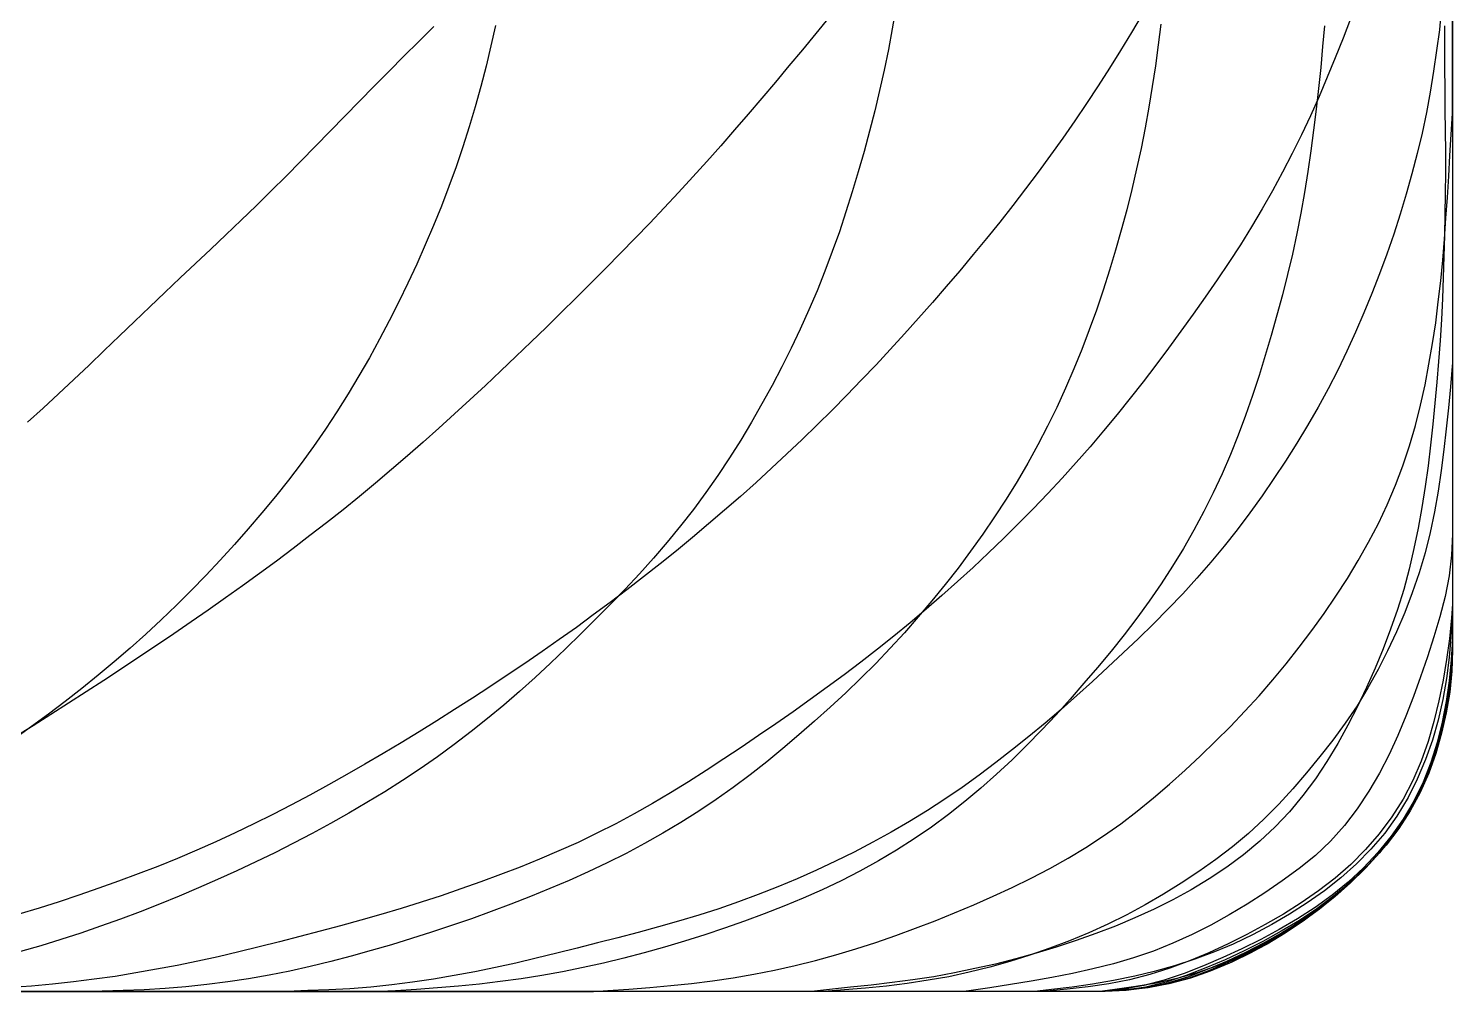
# Model space of a CAD drawing. Extents: x -15.9 to 15.9, y 0 to 26.7.
# Drawn here: x 9.14 to 15.92, y 0 to 4.59 of the extents above; entities that cross this region are included whole.
import ezdxf

# ---------------------------------------------------------------- set-up
doc = ezdxf.new("R2010")
doc.units = 0
doc.header["$MEASUREMENT"] = 0
doc.layers.add('Stations', color=7, linetype='Continuous')

msp = doc.modelspace()

# ---------------------------------------------------------------- linework, layer by layer
at = {"layer": 'Stations', "color": 135}
for points in [[(15.92031, 4.68012), (15.92031, 4.58013), (15.92031, 4.48012), (15.92031, 4.38011), (15.92031, 4.28011), (15.92031, 4.18011), (15.92031, 4.08012), (15.92031, 3.98012), (15.92031, 3.88011), (15.92031, 3.78012), (15.92031, 3.68012), (15.92031, 3.58011), (15.92031, 3.48012), (15.92031, 3.38011), (15.92031, 3.28011), (15.92031, 3.18011), (15.92031, 3.0801), (15.92031, 2.98011), (15.92031, 2.88012), (15.92031, 2.78012), (15.92031, 2.68012), (15.92031, 2.58012), (15.92031, 2.48011), (15.92031, 2.38013), (15.92031, 2.28011), (15.92031, 2.18011), (15.92031, 2.08012), (15.92031, 1.98012), (15.92031, 1.88011), (15.92031, 1.78011), (15.92031, 1.6779), (15.91407, 1.57956), (15.90436, 1.48003), (15.89027, 1.38112), (15.8713, 1.28292), (15.84717, 1.18595), (15.81722, 1.09041), (15.78058, 0.99741), (15.73673, 0.90761), (15.68599, 0.82155), (15.62864, 0.73956), (15.56555, 0.66217), (15.49719, 0.58925), (15.4238, 0.5211), (15.34737, 0.4588), (15.26631, 0.40018), (15.18234, 0.34581), (15.09599, 0.29532), (15.00802, 0.2481), (14.91851, 0.20347), (14.82774, 0.16147), (14.73579, 0.12225), (14.64264, 0.08612), (14.54768, 0.05435), (14.45104, 0.02921), (14.35276, 0.011), (14.25347, 0.00071), (14.24241, 0), (14.15328, 0), (14.05315, 0), (13.95293, 0), (13.85284, 0), (13.75299, 0), (13.6528, 0), (13.55273, 0), (13.45271, 0), (13.35271, 0), (13.25274, 0), (13.15264, 0), (13.05268, 0), (12.9526, 0), (12.85268, 0), (12.75261, 0), (12.6526, 0), (12.55264, 0), (12.4526, 0), (12.3526, 0), (12.25257, 0), (12.1526, 0), (12.05258, 0), (11.95258, 0), (11.85258, 0), (11.75259, 0), (11.65257, 0), (11.55259, 0), (11.45259, 0), (11.3526, 0), (11.25258, 0), (11.1526, 0), (11.05258, 0), (10.9526, 0), (10.8526, 0), (10.7526, 0), (10.65261, 0), (10.55259, 0), (10.45257, 0), (10.35258, 0), (10.25258, 0), (10.15259, 0), (10.05256, 0), (9.95259, 0), (9.85264, 0), (9.75265, 0), (9.65263, 0), (9.55262, 0), (9.45263, 0), (9.35262, 0), (9.2526, 0), (9.1526, 0), (9.05262, 0)], [(15.92031, 4.68013), (15.92031, 4.58014), (15.92031, 4.48013), (15.92031, 4.38013), (15.92031, 4.28012), (15.92031, 4.18013), (15.92031, 4.08012), (15.92031, 3.98012), (15.92031, 3.88012), (15.92031, 3.78012), (15.92031, 3.68013), (15.92031, 3.58012), (15.92031, 3.48011), (15.92031, 3.38012), (15.92031, 3.28014), (15.92031, 3.18012), (15.92031, 3.08012), (15.92031, 2.98012), (15.92031, 2.88012), (15.92031, 2.78012), (15.92031, 2.68012), (15.92031, 2.58012), (15.92031, 2.48012), (15.92031, 2.38012), (15.92031, 2.28012), (15.92031, 2.18012), (15.92031, 2.08012), (15.92031, 1.98012), (15.92031, 1.88011), (15.92031, 1.78012), (15.92031, 1.6779), (15.91523, 1.57951), (15.90569, 1.47996), (15.89118, 1.38109), (15.87197, 1.28299), (15.84781, 1.1859), (15.81821, 1.09044), (15.78222, 0.9972), (15.73917, 0.90685), (15.68932, 0.82031), (15.63284, 0.7378), (15.57046, 0.65975), (15.50277, 0.58609), (15.43125, 0.51798), (15.3548, 0.4538), (15.27461, 0.39396), (15.19144, 0.33843), (15.10565, 0.28693), (15.01807, 0.23896), (14.92881, 0.1938), (14.83819, 0.15152), (14.74628, 0.11225), (14.65292, 0.07628), (14.55783, 0.04525), (14.46085, 0.02139), (14.36208, 0.00613), (14.26228, 0.00039), (14.24241, 0), (14.16153, 0), (14.06153, 0), (13.96151, 0), (13.86151, 0), (13.76152, 0), (13.66152, 0), (13.56152, 0), (13.46151, 0), (13.36152, 0), (13.26152, 0), (13.16152, 0), (13.06151, 0), (12.96152, 0), (12.86152, 0), (12.76151, 0), (12.6615, 0), (12.56152, 0), (12.46152, 0), (12.36153, 0), (12.26152, 0), (12.16155, 0), (12.06152, 0), (11.96153, 0), (11.86152, 0), (11.76151, 0), (11.66152, 0), (11.56152, 0), (11.46152, 0), (11.36151, 0), (11.26152, 0), (11.16151, 0), (11.06151, 0), (10.9615, 0), (10.86151, 0), (10.76149, 0), (10.66149, 0), (10.56149, 0), (10.46151, 0), (10.36151, 0), (10.2615, 0), (10.1615, 0), (10.06151, 0), (9.96149, 0), (9.8615, 0), (9.76151, 0), (9.6615, 0), (9.56149, 0), (9.4615, 0), (9.36152, 0), (9.2615, 0), (9.16151, 0), (9.0615, 0)], [(15.92031, 4.68048), (15.92031, 4.58047), (15.92031, 4.48047), (15.92031, 4.38047), (15.92031, 4.28048), (15.92031, 4.18048), (15.92031, 4.08049), (15.92031, 3.98047), (15.92031, 3.88048), (15.92031, 3.78047), (15.92031, 3.68047), (15.92031, 3.58048), (15.92031, 3.48047), (15.92031, 3.38047), (15.92031, 3.28047), (15.92031, 3.18047), (15.92031, 3.08046), (15.92031, 2.98047), (15.92031, 2.88047), (15.92031, 2.78046), (15.92031, 2.68047), (15.92031, 2.58048), (15.92031, 2.48047), (15.92031, 2.38048), (15.92031, 2.28047), (15.92031, 2.18047), (15.92031, 2.08047), (15.92031, 1.98046), (15.92031, 1.88046), (15.92031, 1.78047), (15.92031, 1.6779), (15.9159, 1.5798), (15.90673, 1.48017), (15.89212, 1.38136), (15.87268, 1.28331), (15.84832, 1.18628), (15.81863, 1.09086), (15.78268, 0.9976), (15.73976, 0.90719), (15.69008, 0.82056), (15.63382, 0.73789), (15.57175, 0.6596), (15.50445, 0.58549), (15.4337, 0.51681), (15.35798, 0.45153), (15.27873, 0.39052), (15.19647, 0.33372), (15.11143, 0.28102), (15.02425, 0.23197), (14.93538, 0.18612), (14.84494, 0.1435), (14.75302, 0.10432), (14.65942, 0.06907), (14.56398, 0.03977), (14.46626, 0.0183), (14.36722, 0.00563), (14.26731, 0.00063), (14.24241, 0), (14.16656, 0), (14.06656, 0), (13.96656, 0), (13.86656, 0), (13.76656, 0), (13.66656, 0), (13.56654, 0), (13.46655, 0), (13.36657, 0), (13.26653, 0), (13.16655, 0), (13.06654, 0), (12.96653, 0), (12.86654, 0), (12.76655, 0), (12.66655, 0), (12.56654, 0), (12.46654, 0), (12.36655, 0), (12.26655, 0), (12.16654, 0), (12.06655, 0), (11.96653, 0), (11.86652, 0), (11.76654, 0), (11.66654, 0), (11.56655, 0), (11.46655, 0), (11.36654, 0), (11.26655, 0), (11.16654, 0), (11.06653, 0), (10.96653, 0), (10.86653, 0), (10.76652, 0), (10.66654, 0), (10.56654, 0), (10.46653, 0), (10.36655, 0), (10.26653, 0), (10.16653, 0), (10.06653, 0), (9.96654, 0), (9.86653, 0), (9.76655, 0), (9.66653, 0), (9.56653, 0), (9.46652, 0), (9.36653, 0), (9.26652, 0), (9.16652, 0), (9.06651, 0)], [(15.92031, 4.68227), (15.92031, 4.58228), (15.92031, 4.48228), (15.92031, 4.38228), (15.92031, 4.28227), (15.92031, 4.18227), (15.92031, 4.08227), (15.92031, 3.98226), (15.92031, 3.88227), (15.92031, 3.78227), (15.92031, 3.68227), (15.92031, 3.58226), (15.92031, 3.48227), (15.92031, 3.38226), (15.92031, 3.28227), (15.92031, 3.18227), (15.92031, 3.08227), (15.92031, 2.98227), (15.92031, 2.88226), (15.92031, 2.78226), (15.92031, 2.68226), (15.92031, 2.58227), (15.92031, 2.48227), (15.92031, 2.38226), (15.92031, 2.28226), (15.92031, 2.18226), (15.92031, 2.08227), (15.92031, 1.98226), (15.92031, 1.88227), (15.92031, 1.78227), (15.92031, 1.6779), (15.91662, 1.58158), (15.90809, 1.48191), (15.89348, 1.38308), (15.874, 1.28503), (15.84949, 1.18804), (15.81969, 1.09265), (15.78368, 0.99943), (15.74075, 0.90905), (15.6911, 0.82246), (15.63487, 0.73968), (15.57295, 0.66124), (15.50692, 0.58785), (15.43572, 0.51758), (15.36084, 0.45152), (15.28235, 0.38928), (15.2011, 0.33128), (15.11687, 0.27728), (15.03032, 0.22712), (14.94183, 0.1805), (14.85156, 0.13755), (14.75955, 0.09858), (14.66558, 0.06433), (14.56953, 0.03698), (14.47141, 0.01769), (14.37207, 0.00635), (14.27232, 0.00104), (14.24241, 0), (14.17151, 0), (14.0715, 0), (13.97151, 0), (13.87149, 0), (13.77151, 0), (13.6715, 0), (13.5715, 0), (13.47152, 0), (13.3715, 0), (13.27149, 0), (13.17151, 0), (13.0715, 0), (12.9715, 0), (12.87151, 0), (12.77149, 0), (12.6715, 0), (12.57149, 0), (12.47149, 0), (12.37149, 0), (12.2715, 0), (12.17149, 0), (12.0715, 0), (11.97149, 0), (11.87149, 0), (11.7715, 0), (11.67149, 0), (11.5715, 0), (11.4715, 0), (11.37149, 0), (11.27148, 0), (11.1715, 0), (11.07148, 0), (10.97149, 0), (10.87149, 0), (10.7715, 0), (10.67148, 0), (10.5715, 0), (10.47148, 0), (10.37149, 0), (10.2715, 0), (10.17149, 0), (10.07147, 0), (9.97147, 0), (9.87148, 0), (9.77149, 0), (9.67148, 0), (9.57147, 0), (9.47147, 0), (9.37148, 0), (9.27148, 0), (9.17147, 0), (9.07146, 0)], [(15.86667, 4.6813), (15.85796, 4.58123), (15.84486, 4.48231), (15.82998, 4.38364), (15.81394, 4.28495), (15.79593, 4.18656), (15.77539, 4.08866), (15.75241, 3.99126), (15.72747, 3.89451), (15.70057, 3.7982), (15.67156, 3.70246), (15.64048, 3.60739), (15.60753, 3.51296), (15.5729, 3.41913), (15.53665, 3.32587), (15.49876, 3.23326), (15.45921, 3.14163), (15.41766, 3.05064), (15.37408, 2.96061), (15.32841, 2.87163), (15.28063, 2.78379), (15.23077, 2.69711), (15.17899, 2.61159), (15.12557, 2.52709), (15.07044, 2.44343), (15.01376, 2.3611), (14.95535, 2.27996), (14.89523, 2.2001), (14.83335, 2.12158), (14.76964, 2.04455), (14.70401, 1.96913), (14.63646, 1.89513), (14.56753, 1.82279), (14.49722, 1.75175), (14.42576, 1.6819), (14.35323, 1.61284), (14.28029, 1.54458), (14.20676, 1.47691), (14.13235, 1.40993), (14.0573, 1.34402), (13.98121, 1.27895), (13.90438, 1.21515), (13.82646, 1.15234), (13.74757, 1.09079), (13.6676, 1.03078), (13.58651, 0.97254), (13.50461, 0.91647), (13.42087, 0.86196), (13.33579, 0.80946), (13.24932, 0.75907), (13.16178, 0.71092), (13.07297, 0.66465), (12.98341, 0.62037), (12.89294, 0.57796), (12.80141, 0.53732), (12.70927, 0.49862), (12.61638, 0.46188), (12.52245, 0.42716), (12.42795, 0.39471), (12.33285, 0.36421), (12.23694, 0.33527), (12.14085, 0.30784), (12.04446, 0.2816), (11.94755, 0.25619), (11.8507, 0.23147), (11.75369, 0.20712), (11.65667, 0.18299), (11.55951, 0.15909), (11.46241, 0.13577), (11.36485, 0.11402), (11.26671, 0.09425), (11.16842, 0.07579), (11.07033, 0.05816), (10.9711, 0.04408), (10.87177, 0.03171), (10.77245, 0.02124), (10.67272, 0.01364), (10.57285, 0.00852), (10.47295, 0.00443), (10.37307, 0.00075), (10.35233, 0), (10.2724, 0), (10.17239, 0), (10.07239, 0), (9.97241, 0), (9.87239, 0), (9.77239, 0), (9.6724, 0), (9.57241, 0), (9.47238, 0), (9.3724, 0), (9.27241, 0), (9.17239, 0), (9.07239, 0)], [(15.92031, 4.68011), (15.92031, 4.5801), (15.92031, 4.48012), (15.92031, 4.38012), (15.92031, 4.28012), (15.92031, 4.18011), (15.92031, 4.08011), (15.92031, 3.9801), (15.92031, 3.88011), (15.92031, 3.7801), (15.92031, 3.68011), (15.92031, 3.58011), (15.92031, 3.4801), (15.92031, 3.38011), (15.92031, 3.28011), (15.92031, 3.1801), (15.92031, 3.0801), (15.92031, 2.98011), (15.92031, 2.8801), (15.92031, 2.7801), (15.92031, 2.68011), (15.92031, 2.5801), (15.92031, 2.48009), (15.92031, 2.3801), (15.92031, 2.2801), (15.92031, 2.1801), (15.92031, 2.08011), (15.92031, 1.98009), (15.92031, 1.8801), (15.92031, 1.84615), (15.91576, 1.77958), (15.9062, 1.68001), (15.89226, 1.58101), (15.87536, 1.48245), (15.85547, 1.38436), (15.83222, 1.28712), (15.80443, 1.19108), (15.77123, 1.09677), (15.73153, 1.00502), (15.68488, 0.91662), (15.63165, 0.83208), (15.57207, 0.7517), (15.50682, 0.67598), (15.43641, 0.60511), (15.36216, 0.54017), (15.28293, 0.47916), (15.20051, 0.42242), (15.11575, 0.36927), (15.02934, 0.31912), (14.94128, 0.27156), (14.852, 0.2268), (14.76117, 0.18484), (14.66898, 0.14602), (14.57539, 0.11087), (14.4801, 0.0808), (14.38302, 0.05648), (14.28498, 0.03726), (14.18605, 0.02232), (14.08683, 0.01089), (13.98721, 0.00179), (13.96619, 0), (13.88656, 0), (13.78656, 0), (13.68655, 0), (13.58653, 0), (13.48655, 0), (13.38655, 0), (13.28654, 0), (13.18654, 0), (13.08654, 0), (12.98653, 0), (12.88653, 0), (12.78654, 0), (12.68652, 0), (12.58652, 0), (12.48652, 0), (12.38655, 0), (12.28656, 0), (12.18656, 0), (12.08654, 0), (11.98654, 0), (11.88653, 0), (11.78653, 0), (11.68653, 0), (11.58653, 0), (11.48653, 0), (11.38655, 0), (11.28657, 0), (11.18654, 0), (11.08655, 0), (10.98652, 0), (10.88652, 0), (10.78651, 0), (10.68654, 0), (10.58654, 0), (10.48654, 0), (10.38652, 0), (10.28652, 0), (10.18651, 0), (10.08655, 0), (9.98655, 0), (9.88654, 0), (9.78653, 0), (9.68653, 0), (9.58654, 0), (9.48653, 0), (9.38652, 0), (9.28651, 0), (9.18651, 0), (9.08653, 0)], [(9.10007, 0), (9.20007, 0), (9.30007, 0), (9.40007, 0), (9.50008, 0), (9.60008, 0), (9.70008, 0), (9.80008, 0), (9.90008, 0), (10.00008, 0), (10.10008, 0), (10.20008, 0), (10.30008, 0), (10.40008, 0), (10.50008, 0), (10.60008, 0), (10.70008, 0), (10.80009, 0), (10.90009, 0), (11.00009, 0), (11.10009, 0), (11.20009, 0), (11.30009, 0), (11.40009, 0), (11.50009, 0), (11.60009, 0), (11.70009, 0), (11.80009, 0), (11.83121, 0), (11.90067, 0.00475), (12.00028, 0.01182), (12.10005, 0.01957), (12.19952, 0.02847), (12.29902, 0.03908), (12.39833, 0.05158), (12.49717, 0.06602), (12.59569, 0.0827), (12.69392, 0.10202), (12.7914, 0.1239), (12.88851, 0.14824), (12.98481, 0.1748), (13.08071, 0.20355), (13.17575, 0.23426), (13.27038, 0.26691), (13.3642, 0.30116), (13.45769, 0.337), (13.55038, 0.37424), (13.64247, 0.41304), (13.73408, 0.45353), (13.8247, 0.49563), (13.91445, 0.53959), (14.00312, 0.58572), (14.09051, 0.63463), (14.1759, 0.68638), (14.25963, 0.74134), (14.34119, 0.79928), (14.41964, 0.8593), (14.49707, 0.92247), (14.57315, 0.98762), (14.64769, 1.05428), (14.72071, 1.12233), (14.79257, 1.19192), (14.8631, 1.26286), (14.93233, 1.33502), (15.00001, 1.40869), (15.06562, 1.48403), (15.12919, 1.56117), (15.1908, 1.63996), (15.25087, 1.71998), (15.30936, 1.80116), (15.36589, 1.88368), (15.42022, 1.96762), (15.47214, 2.05307), (15.52136, 2.14009), (15.56748, 2.22878), (15.61008, 2.31921), (15.6492, 2.41142), (15.6846, 2.50492), (15.71607, 2.59964), (15.74395, 2.69587), (15.7684, 2.79264), (15.78957, 2.89048), (15.80825, 2.98875), (15.82574, 3.08725), (15.84104, 3.18582), (15.8526, 3.28552), (15.86421, 3.38477), (15.87405, 3.48412), (15.88162, 3.58389), (15.88934, 3.68372), (15.89694, 3.78293), (15.90252, 3.88325), (15.90827, 3.98315), (15.91407, 4.08305), (15.91987, 4.18291), (15.92031, 4.19044), (15.92031, 4.28315), (15.92031, 4.38316), (15.92031, 4.48317), (15.92031, 4.58318), (15.92031, 4.68317)], [(13.27044, 4.68389), (13.25371, 4.58534), (13.2354, 4.48775), (13.2153, 4.38972), (13.19358, 4.292), (13.17041, 4.19507), (13.14556, 4.09785), (13.11943, 4.0014), (13.0922, 3.90545), (13.06363, 3.80927), (13.03368, 3.71385), (13.00209, 3.61916), (12.96863, 3.52491), (12.93329, 3.4313), (12.89607, 3.33856), (12.85696, 3.24669), (12.81581, 3.15535), (12.77289, 3.06498), (12.7283, 2.97559), (12.68202, 2.88706), (12.63382, 2.799), (12.58407, 2.71223), (12.53265, 2.62659), (12.47947, 2.54211), (12.42422, 2.4586), (12.36694, 2.37662), (12.30752, 2.29633), (12.24607, 2.2177), (12.18235, 2.14023), (12.11701, 2.0644), (12.05018, 1.99003), (11.98201, 1.91701), (11.91264, 1.84516), (11.84208, 1.77405), (11.77095, 1.70364), (11.69946, 1.63368), (11.6274, 1.56445), (11.55456, 1.49647), (11.48011, 1.42952), (11.40433, 1.36404), (11.32728, 1.30017), (11.24897, 1.23795), (11.16942, 1.17742), (11.08868, 1.11858), (11.00662, 1.06133), (10.92334, 1.00573), (10.83919, 0.95196), (10.75381, 0.89977), (10.66748, 0.84925), (10.58031, 0.8003), (10.4924, 0.75279), (10.40379, 0.70658), (10.31438, 0.66152), (10.22441, 0.61766), (10.1339, 0.575), (10.04288, 0.53356), (9.95134, 0.49333), (9.85932, 0.45434), (9.76681, 0.4166), (9.67382, 0.38014), (9.58022, 0.34492), (9.48605, 0.31099), (9.39146, 0.27846), (9.29638, 0.24743), (9.2008, 0.2181), (9.10449, 0.19059)], [(15.92031, 4.67999), (15.92031, 4.58), (15.92031, 4.47999), (15.92031, 4.37998), (15.92031, 4.27998), (15.92031, 4.17999), (15.92031, 4.07998), (15.92031, 3.97999), (15.92031, 3.87999), (15.92031, 3.77998), (15.92031, 3.67997), (15.92031, 3.57997), (15.92031, 3.47997), (15.92031, 3.37998), (15.92031, 3.27998), (15.92031, 3.17997), (15.92031, 3.07997), (15.92031, 2.97997), (15.92031, 2.87998), (15.92031, 2.77997), (15.92031, 2.67998), (15.92031, 2.57997), (15.92031, 2.47997), (15.92031, 2.37996), (15.92031, 2.27997), (15.92031, 2.23906), (15.92031, 2.17913), (15.91642, 2.07932), (15.90465, 1.98009), (15.88561, 1.88198), (15.86069, 1.78511), (15.83235, 1.68924), (15.80138, 1.59409), (15.76875, 1.49964), (15.7348, 1.40563), (15.69891, 1.31219), (15.66044, 1.22), (15.61856, 1.12918), (15.57274, 1.04031), (15.5225, 0.9539), (15.46725, 0.87048), (15.40663, 0.79105), (15.33994, 0.71652), (15.26827, 0.64876), (15.19077, 0.58546), (15.10996, 0.52661), (15.0271, 0.47075), (14.9429, 0.41647), (14.85735, 0.36478), (14.76995, 0.31627), (14.6807, 0.27123), (14.58967, 0.22994), (14.49687, 0.19279), (14.40214, 0.16024), (14.30616, 0.13231), (14.20926, 0.10788), (14.11154, 0.0861), (14.01353, 0.06671), (13.91516, 0.04933), (13.81634, 0.0334), (13.71757, 0.01842), (13.61854, 0.00391), (13.59164, 0), (13.51811, 0), (13.41809, 0), (13.31807, 0), (13.21806, 0), (13.11805, 0), (13.01806, 0), (12.9181, 0), (12.81816, 0), (12.71815, 0), (12.61813, 0), (12.5181, 0), (12.41808, 0), (12.31805, 0), (12.21805, 0), (12.11808, 0), (12.01814, 0), (11.91815, 0), (11.8181, 0), (11.71807, 0), (11.61805, 0), (11.51804, 0), (11.41807, 0), (11.31814, 0), (11.21812, 0), (11.11804, 0), (11.01804, 0), (10.91804, 0), (10.81809, 0), (10.71813, 0), (10.61808, 0), (10.51805, 0), (10.41801, 0), (10.31807, 0), (10.21813, 0), (10.11804, 0), (10.01801, 0), (9.918, 0), (9.8181, 0), (9.71812, 0), (9.61802, 0), (9.51803, 0), (9.41804, 0), (9.31811, 0), (9.21806, 0), (9.118, 0)], [(15.92031, 4.68006), (15.92031, 4.58007), (15.92031, 4.48006), (15.92031, 4.38007), (15.92031, 4.28007), (15.92031, 4.18007), (15.92031, 4.08007), (15.92031, 3.98005), (15.92031, 3.88006), (15.92031, 3.78007), (15.92031, 3.68006), (15.92031, 3.58006), (15.92031, 3.48006), (15.92031, 3.38006), (15.92031, 3.28006), (15.92031, 3.18006), (15.92031, 3.08006), (15.92031, 2.99266), (15.91913, 2.97944), (15.91021, 2.88001), (15.90095, 2.78027), (15.89105, 2.68093), (15.87994, 2.58151), (15.86716, 2.48219), (15.85238, 2.38323), (15.83513, 2.28487), (15.81458, 2.18696), (15.79012, 2.09003), (15.76157, 1.99419), (15.72923, 1.89957), (15.69333, 1.8062), (15.65407, 1.71421), (15.6116, 1.62359), (15.56645, 1.53451), (15.51816, 1.44694), (15.46594, 1.36158), (15.4099, 1.27881), (15.35071, 1.19813), (15.28941, 1.11915), (15.22609, 1.04179), (15.1607, 0.96607), (15.09324, 0.89248), (15.02295, 0.82115), (14.94956, 0.75319), (14.8739, 0.68977), (14.79448, 0.62919), (14.71285, 0.57156), (14.62958, 0.51607), (14.54465, 0.46306), (14.45819, 0.41291), (14.37013, 0.36557), (14.28069, 0.32104), (14.18956, 0.27936), (14.09717, 0.24118), (14.00361, 0.20601), (13.90916, 0.17308), (13.81379, 0.14293), (13.71752, 0.11636), (13.62045, 0.09235), (13.52309, 0.07049), (13.42434, 0.05373), (13.32541, 0.03853), (13.22622, 0.02588), (13.12671, 0.01628), (13.02707, 0.00808), (12.92744, 0.00026), (12.92414, 0), (12.82675, 0), (12.72671, 0), (12.62675, 0), (12.5267, 0), (12.42675, 0), (12.32672, 0), (12.22675, 0), (12.12674, 0), (12.02671, 0), (11.92673, 0), (11.8267, 0), (11.72673, 0), (11.62669, 0), (11.52675, 0), (11.4267, 0), (11.32669, 0), (11.22673, 0), (11.12669, 0), (11.02679, 0), (10.9267, 0), (10.82668, 0), (10.7267, 0), (10.62669, 0), (10.52676, 0), (10.42669, 0), (10.32672, 0), (10.2267, 0), (10.1267, 0), (10.02673, 0), (9.92666, 0), (9.8267, 0), (9.72669, 0), (9.62668, 0), (9.52673, 0), (9.42667, 0), (9.3267, 0), (9.22672, 0), (9.12668, 0)], [(15.43461, 4.63417), (15.39933, 4.54061), (15.36269, 4.44758), (15.32466, 4.35511), (15.2852, 4.26322), (15.24428, 4.17198), (15.20184, 4.08142), (15.15779, 3.99163), (15.11196, 3.90275), (15.06424, 3.81485), (15.0147, 3.72797), (14.96347, 3.6421), (14.91063, 3.5572), (14.85631, 3.47326), (14.80063, 3.39019), (14.74378, 3.30796), (14.6859, 3.22615), (14.62751, 3.145), (14.56843, 3.06435), (14.50854, 2.98428), (14.4478, 2.90488), (14.38617, 2.82615), (14.32359, 2.74818), (14.25998, 2.67102), (14.19527, 2.5948), (14.12939, 2.5196), (14.06238, 2.44542), (13.9941, 2.37206), (13.92494, 2.29992), (13.85475, 2.22876), (13.78363, 2.15856), (13.71165, 2.08921), (13.63871, 2.02053), (13.56511, 1.95295), (13.49061, 1.88634), (13.41522, 1.82073), (13.33877, 1.75603), (13.26161, 1.69254), (13.18352, 1.6302), (13.10433, 1.56883), (13.02459, 1.50866), (12.94417, 1.44935), (12.86297, 1.39071), (12.78147, 1.33297), (12.69948, 1.27591), (12.61695, 1.21935), (12.53405, 1.16317), (12.45157, 1.10797), (12.36792, 1.05313), (12.28379, 0.99946), (12.1986, 0.94688), (12.11252, 0.89576), (12.02564, 0.8464), (11.93772, 0.79898), (11.84837, 0.7537), (11.75813, 0.71075), (11.66699, 0.66974), (11.5751, 0.63049), (11.4823, 0.5928), (11.38911, 0.55674), (11.29538, 0.52212), (11.20097, 0.48874), (11.10636, 0.45662), (11.01138, 0.42569), (10.91574, 0.39588), (10.81997, 0.36726), (10.7239, 0.33965), (10.62755, 0.3129), (10.53102, 0.28686), (10.43423, 0.26145), (10.33729, 0.23661), (10.24029, 0.2123), (10.14327, 0.18846), (10.04602, 0.16538), (9.94837, 0.14394), (9.8502, 0.12436), (9.75178, 0.10614), (9.65347, 0.08874), (9.55522, 0.0719), (9.45578, 0.05828), (9.35638, 0.0462), (9.25696, 0.03523), (9.15756, 0.0259), (9.05786, 0.01876)], [(12.95313, 4.64074), (12.88982, 4.56334), (12.82608, 4.48599), (12.76223, 4.40907), (12.69806, 4.33242), (12.63352, 4.25607), (12.56857, 4.18006), (12.50319, 4.10441), (12.43733, 4.02917), (12.37094, 3.9544), (12.30394, 3.88016), (12.23629, 3.80651), (12.16806, 3.7334), (12.09931, 3.66081), (12.03005, 3.58868), (11.96033, 3.51699), (11.8902, 3.44572), (11.81971, 3.3748), (11.74892, 3.30417), (11.67783, 3.23385), (11.60642, 3.16386), (11.53467, 3.0942), (11.4626, 3.02491), (11.39016, 2.95599), (11.31736, 2.88743), (11.24405, 2.8191), (11.17051, 2.75139), (11.09648, 2.6842), (11.02194, 2.61763), (10.94679, 2.55169), (10.87104, 2.48648), (10.79461, 2.42203), (10.71735, 2.35826), (10.63964, 2.2954), (10.56136, 2.23325), (10.48252, 2.17179), (10.40315, 2.11102), (10.32308, 2.05079), (10.24272, 1.99142), (10.16185, 1.93274), (10.08039, 1.87465), (9.99851, 1.81721), (9.9168, 1.76071), (9.83419, 1.70432), (9.75121, 1.64828), (9.66817, 1.5926), (9.58499, 1.5372), (9.50154, 1.48213), (9.41784, 1.42748), (9.33386, 1.37325), (9.24935, 1.31935), (9.16473, 1.26609), (9.07976, 1.21335)], [(14.44392, 4.65443), (14.39273, 4.56854), (14.34059, 4.48322), (14.28749, 4.39851), (14.23342, 4.31442), (14.17839, 4.23097), (14.12235, 4.14816), (14.0652, 4.0658), (14.00723, 3.98437), (13.94831, 3.90365), (13.8884, 3.82359), (13.82754, 3.74429), (13.76575, 3.66568), (13.70312, 3.58776), (13.63968, 3.51046), (13.57551, 3.43378), (13.51062, 3.35771), (13.44507, 3.28221), (13.37885, 3.20725), (13.31206, 3.13286), (13.24463, 3.05899), (13.17656, 2.98578), (13.10776, 2.9132), (13.03809, 2.84115), (12.96789, 2.77003), (12.89691, 2.69961), (12.8252, 2.62994), (12.75279, 2.56106), (12.67967, 2.49293), (12.6058, 2.42551), (12.53106, 2.35871), (12.45587, 2.29288), (12.38001, 2.22782), (12.30349, 2.16356), (12.22628, 2.10005), (12.14844, 2.03731), (12.06999, 1.97533), (11.99076, 1.91396), (11.91117, 1.85352), (11.83102, 1.79383), (11.7503, 1.73487), (11.66885, 1.67655), (11.58711, 1.61917), (11.50463, 1.56241), (11.42175, 1.50646), (11.33898, 1.45163), (11.25531, 1.39719), (11.17106, 1.34325), (11.08638, 1.28985), (11.00147, 1.23717), (10.91614, 1.18515), (10.83015, 1.13369), (10.74395, 1.0831), (10.65732, 1.03334), (10.57022, 0.98442), (10.48233, 0.93622), (10.39415, 0.88913), (10.30539, 0.8432), (10.21598, 0.79854), (10.12586, 0.75522), (10.03508, 0.71332), (9.94368, 0.67289), (9.85162, 0.63392), (9.75865, 0.59632), (9.66539, 0.56029), (9.57162, 0.52554), (9.47741, 0.49195), (9.38289, 0.45948), (9.28792, 0.428), (9.19272, 0.39749), (9.09721, 0.36783)], [(15.92031, 4.63282), (15.92031, 4.53281), (15.92031, 4.4328), (15.92031, 4.33279), (15.92031, 4.23278), (15.92031, 4.13275), (15.92031, 4.03275), (15.92031, 3.93275), (15.92031, 3.83273), (15.92031, 3.73273), (15.92031, 3.63272), (15.92031, 3.53271), (15.92031, 3.43269), (15.92031, 3.33268), (15.92031, 3.23268), (15.92031, 3.13266), (15.92031, 3.03265), (15.92031, 2.93265), (15.92031, 2.83262), (15.92031, 2.73262), (15.92031, 2.63262), (15.92031, 2.5326), (15.92031, 2.4326), (15.92031, 2.33259), (15.92031, 2.23258), (15.92031, 2.13256), (15.92031, 2.03254), (15.92031, 1.93255), (15.92031, 1.83254), (15.92031, 1.79756), (15.91875, 1.79203), (15.91252, 1.68886), (15.90399, 1.59068), (15.89164, 1.49129), (15.87505, 1.39112), (15.85183, 1.29198), (15.82514, 1.1978), (15.79191, 1.10477), (15.75261, 1.01158), (15.70891, 0.9248), (15.65496, 0.83484), (15.59778, 0.75492), (15.53252, 0.67771), (15.4629, 0.60762), (15.38881, 0.54208), (15.31099, 0.48048), (15.22915, 0.42212), (15.14523, 0.36792), (15.06121, 0.3187), (14.97228, 0.27164), (14.87684, 0.22645), (14.78819, 0.18904), (14.69434, 0.15394), (14.59782, 0.12236), (14.50063, 0.09491), (14.40789, 0.07262), (14.3076, 0.05212), (14.20634, 0.03529), (14.11086, 0.02103), (14.012, 0.00901), (13.93168, 0), (13.91211, 0), (13.80846, 0), (13.7123, 0), (13.60884, 0), (13.51244, 0), (13.40932, 0), (13.31268, 0), (13.20979, 0), (13.11251, 0), (13.01017, 0), (12.90972, 0), (12.81063, 0), (12.70582, 0), (12.61068, 0), (12.50377, 0), (12.41096, 0), (12.30411, 0), (12.21097, 0), (12.10415, 0), (12.01065, 0), (11.90619, 0), (11.80997, 0), (11.71347, 0), (11.60857, 0), (11.51324, 0), (11.406, 0), (11.312, 0), (11.20428, 0), (11.10861, 0), (11.01276, 0), (10.9041, 0), (10.80588, 0), (10.70953, 0), (10.61083, 0), (10.51057, 0), (10.4089, 0), (10.30561, 0), (10.21365, 0), (10.11284, 0), (10.01265, 0), (9.91409, 0), (9.80491, 0), (9.70669, 0), (9.61195, 0), (9.5054, 0), (9.40834, 0), (9.30625, 0), (9.20709, 0), (9.10942, 0)], [(15.92031, 4.62698), (15.92031, 4.52698), (15.92031, 4.42698), (15.92031, 4.32697), (15.92031, 4.22698), (15.92031, 4.12698), (15.92031, 4.02699), (15.92031, 3.92697), (15.92031, 3.82697), (15.92031, 3.72698), (15.92031, 3.62697), (15.92031, 3.52698), (15.92031, 3.42698), (15.92031, 3.32699), (15.92031, 3.22698), (15.92031, 3.12696), (15.92031, 3.02698), (15.92031, 2.92698), (15.92031, 2.82696), (15.92031, 2.72698), (15.92031, 2.62697), (15.92031, 2.52697), (15.92031, 2.42696), (15.92031, 2.32697), (15.92031, 2.22697), (15.92031, 2.12697), (15.92031, 2.02695), (15.92031, 1.92697), (15.92031, 1.82697), (15.92031, 1.72696), (15.92031, 1.6779), (15.92053, 1.62619), (15.9172, 1.52627), (15.90698, 1.42683), (15.8904, 1.3282), (15.86834, 1.23067), (15.84089, 1.1346), (15.80746, 1.0404), (15.76723, 0.94892), (15.71973, 0.86085), (15.6653, 0.77711), (15.60441, 0.69775), (15.53802, 0.62317), (15.46704, 0.55268), (15.39262, 0.48591), (15.31522, 0.42262), (15.23609, 0.36343), (15.1536, 0.30705), (15.06861, 0.25438), (14.98114, 0.20573), (14.89149, 0.16164), (14.79955, 0.12248), (14.70529, 0.08873), (14.60913, 0.0615), (14.51139, 0.04048), (14.41284, 0.02372), (14.31383, 0.00986), (14.24241, 0), (14.21442, 0), (14.11428, 0), (14.01435, 0), (13.91429, 0), (13.8143, 0), (13.71407, 0), (13.61423, 0), (13.51413, 0), (13.41392, 0), (13.3139, 0), (13.21395, 0), (13.11385, 0), (13.01392, 0), (12.91386, 0), (12.81394, 0), (12.71385, 0), (12.6138, 0), (12.51389, 0), (12.41385, 0), (12.31383, 0), (12.21383, 0), (12.11389, 0), (12.01384, 0), (11.91381, 0), (11.81379, 0), (11.71377, 0), (11.61377, 0), (11.51378, 0), (11.41387, 0), (11.31383, 0), (11.21382, 0), (11.1138, 0), (11.01379, 0), (10.91381, 0), (10.81381, 0), (10.7138, 0), (10.6138, 0), (10.51377, 0), (10.41378, 0), (10.3138, 0), (10.21379, 0), (10.11376, 0), (10.01376, 0), (9.91378, 0), (9.81378, 0), (9.71375, 0), (9.61376, 0), (9.51382, 0), (9.41382, 0), (9.31381, 0), (9.21376, 0), (9.11379, 0)], [(15.88227, 4.60066), (15.88236, 4.50075), (15.88284, 4.40076), (15.88362, 4.30083), (15.88462, 4.20065), (15.8858, 4.10075), (15.88717, 4.00026), (15.8868, 3.9005), (15.88552, 3.80078), (15.88385, 3.70075), (15.88175, 3.60076), (15.87911, 3.50091), (15.87591, 3.40086), (15.87224, 3.30101), (15.86808, 3.2007), (15.86204, 3.10094), (15.85371, 3.00161), (15.84509, 2.90197), (15.83613, 2.80245), (15.82658, 2.70275), (15.81598, 2.60313), (15.80385, 2.50395), (15.78994, 2.405), (15.77436, 2.30622), (15.75684, 2.2076), (15.73686, 2.10966), (15.71401, 2.01219), (15.6884, 1.91569), (15.65907, 1.82013), (15.62546, 1.7258), (15.59043, 1.63208), (15.55167, 1.54016), (15.51094, 1.44859), (15.46803, 1.35847), (15.42259, 1.26942), (15.37423, 1.18164), (15.32276, 1.09602), (15.26822, 1.01352), (15.20874, 0.93309), (15.14459, 0.85657), (15.07586, 0.78399), (15.00285, 0.71563), (14.92593, 0.65165), (14.84558, 0.592), (14.7625, 0.53654), (14.67684, 0.48476), (14.58925, 0.43669), (14.49973, 0.39217), (14.40876, 0.35064), (14.31656, 0.31171), (14.22312, 0.27622), (14.12895, 0.24287), (14.03397, 0.21183), (13.93814, 0.18229), (13.84218, 0.15508), (13.74499, 0.13104), (13.64743, 0.10939), (13.54961, 0.08848), (13.45147, 0.07005), (13.35253, 0.05501), (13.25327, 0.04232), (13.15393, 0.03103), (13.05455, 0.02028), (12.95502, 0.00941), (12.8688, 0), (12.85503, 0), (12.75505, 0), (12.65505, 0), (12.55505, 0), (12.45504, 0), (12.35504, 0), (12.25502, 0), (12.15503, 0), (12.05503, 0), (11.95503, 0), (11.85502, 0), (11.75503, 0), (11.65504, 0), (11.55502, 0), (11.45502, 0), (11.35504, 0), (11.25504, 0), (11.15503, 0), (11.05501, 0), (10.95503, 0), (10.85503, 0), (10.75501, 0), (10.65503, 0), (10.55503, 0), (10.45502, 0), (10.35502, 0), (10.25504, 0), (10.15503, 0), (10.05501, 0), (9.95502, 0), (9.85501, 0), (9.755, 0), (9.65501, 0), (9.55502, 0), (9.45498, 0), (9.35501, 0), (9.255, 0), (9.15501, 0), (9.05501, 0)], [(11.36589, 4.60223), (11.34398, 4.50451), (11.32075, 4.40738), (11.29585, 4.31047), (11.26921, 4.21416), (11.24087, 4.11892), (11.21039, 4.02352), (11.17804, 3.92889), (11.14382, 3.83493), (11.10775, 3.74146), (11.07014, 3.64885), (11.03101, 3.55687), (10.99041, 3.46553), (10.94835, 3.37484), (10.90484, 3.28486), (10.85985, 3.19561), (10.81328, 3.10697), (10.76521, 3.0193), (10.71539, 2.93237), (10.66395, 2.84668), (10.61072, 2.7621), (10.55564, 2.6787), (10.49873, 2.59651), (10.44004, 2.51558), (10.37964, 2.43592), (10.31759, 2.35753), (10.25386, 2.28025), (10.18879, 2.20424), (10.12252, 2.12934), (10.0552, 2.0554), (9.9868, 1.98245), (9.91724, 1.91062), (9.84643, 1.84), (9.77438, 1.77067), (9.7011, 1.70263), (9.62664, 1.63588), (9.55103, 1.57043), (9.47432, 1.50627), (9.39654, 1.44341), (9.31773, 1.38183), (9.23788, 1.32149), (9.15716, 1.26243), (9.07555, 1.20457)], [(15.92031, 4.58775), (15.92031, 4.48775), (15.92031, 4.38775), (15.92031, 4.28775), (15.92031, 4.18775), (15.92031, 4.08776), (15.92031, 3.98775), (15.92031, 3.88773), (15.92031, 3.78775), (15.92031, 3.68775), (15.92031, 3.58775), (15.92031, 3.48776), (15.92031, 3.38774), (15.92031, 3.28774), (15.92031, 3.18774), (15.92031, 3.08775), (15.92031, 2.98774), (15.92031, 2.88774), (15.92031, 2.78774), (15.92031, 2.68775), (15.92031, 2.58775), (15.92031, 2.48774), (15.92031, 2.38775), (15.92031, 2.28774), (15.92031, 2.18775), (15.92031, 2.08775), (15.92031, 1.98773), (15.92031, 1.88774), (15.92031, 1.78775), (15.92031, 1.68774), (15.92031, 1.6779), (15.91769, 1.58696), (15.90993, 1.48733), (15.8959, 1.38832), (15.8766, 1.29027), (15.85221, 1.19326), (15.82249, 1.09785), (15.7866, 1.00457), (15.74385, 0.91427), (15.6942, 0.82743), (15.6381, 0.74465), (15.57631, 0.66612), (15.50958, 0.59166), (15.43874, 0.52111), (15.36532, 0.4552), (15.28761, 0.39208), (15.20712, 0.3329), (15.12379, 0.27769), (15.03795, 0.22644), (14.94992, 0.17906), (14.85964, 0.13574), (14.76754, 0.09703), (14.67325, 0.0637), (14.57676, 0.03774), (14.47854, 0.01948), (14.37913, 0.00814), (14.27939, 0.00177), (14.24241, 0), (14.17865, 0), (14.07866, 0), (13.97866, 0), (13.87868, 0), (13.77866, 0), (13.67867, 0), (13.57866, 0), (13.47865, 0), (13.37866, 0), (13.27864, 0), (13.17866, 0), (13.07866, 0), (12.97864, 0), (12.87866, 0), (12.77866, 0), (12.67865, 0), (12.57866, 0), (12.47865, 0), (12.37865, 0), (12.27866, 0), (12.17864, 0), (12.07865, 0), (11.97865, 0), (11.87866, 0), (11.77864, 0), (11.67864, 0), (11.57863, 0), (11.47864, 0), (11.37864, 0), (11.27866, 0), (11.17866, 0), (11.07863, 0), (10.97864, 0), (10.87864, 0), (10.77865, 0), (10.67865, 0), (10.57865, 0), (10.47864, 0), (10.37862, 0), (10.27864, 0), (10.17864, 0), (10.07864, 0), (9.97863, 0), (9.87864, 0), (9.77863, 0), (9.67865, 0), (9.57865, 0), (9.47864, 0), (9.37863, 0), (9.27864, 0), (9.17865, 0), (9.07862, 0)], [(15.311, 4.60077), (15.30244, 4.50105), (15.29301, 4.40161), (15.28264, 4.30203), (15.27134, 4.20275), (15.25906, 4.10363), (15.24568, 4.00439), (15.23119, 3.9056), (15.21538, 3.80675), (15.19812, 3.70842), (15.17911, 3.61014), (15.15829, 3.51226), (15.13558, 3.41501), (15.11091, 3.31801), (15.08465, 3.22163), (15.05745, 3.12547), (15.02931, 3.02935), (14.99985, 2.93383), (14.96875, 2.83884), (14.93582, 2.7445), (14.90083, 2.65088), (14.86341, 2.55793), (14.82355, 2.46626), (14.78124, 2.37569), (14.73657, 2.28627), (14.68954, 2.1981), (14.64003, 2.11101), (14.58828, 2.02551), (14.53409, 1.94154), (14.47746, 1.8592), (14.41864, 1.77842), (14.35773, 1.69887), (14.29526, 1.62084), (14.2313, 1.54402), (14.16614, 1.46821), (14.10016, 1.39314), (14.03325, 1.31885), (13.96488, 1.24559), (13.89519, 1.17392), (13.82388, 1.10385), (13.75082, 1.03558), (13.67597, 0.9693), (13.59932, 0.9051), (13.52086, 0.84313), (13.44044, 0.7837), (13.35806, 0.727), (13.27382, 0.67311), (13.18783, 0.62202), (13.10028, 0.57366), (13.0113, 0.52795), (12.92104, 0.48485), (12.82983, 0.44435), (12.73741, 0.40605), (12.64423, 0.36971), (12.55042, 0.33506), (12.45609, 0.30197), (12.36124, 0.27042), (12.26564, 0.24031), (12.16986, 0.2118), (12.07367, 0.18481), (11.97686, 0.15937), (11.87982, 0.13573), (11.7821, 0.11392), (11.68416, 0.09413), (11.58583, 0.07636), (11.48694, 0.06065), (11.38796, 0.04705), (11.28878, 0.0354), (11.18918, 0.0255), (11.0895, 0.01719), (10.98977, 0.01019), (10.88999, 0.00417), (10.81536, 0), (10.78947, 0), (10.68947, 0), (10.58947, 0), (10.48948, 0), (10.38946, 0), (10.28949, 0), (10.18947, 0), (10.08948, 0), (9.98946, 0), (9.88945, 0), (9.78947, 0), (9.68945, 0), (9.58947, 0), (9.48947, 0), (9.38949, 0), (9.28946, 0), (9.18946, 0), (9.08947, 0)], [(15.92031, 4.59898), (15.92031, 4.49897), (15.92031, 4.39898), (15.92031, 4.29897), (15.92031, 4.19898), (15.92031, 4.09897), (15.92031, 3.99897), (15.92031, 3.89897), (15.92031, 3.79898), (15.92031, 3.69898), (15.92031, 3.59898), (15.92031, 3.49898), (15.92031, 3.39898), (15.92031, 3.29898), (15.92031, 3.19898), (15.92031, 3.09897), (15.92031, 2.99898), (15.92031, 2.89897), (15.92031, 2.79897), (15.92031, 2.69897), (15.92031, 2.59897), (15.92031, 2.49896), (15.92031, 2.39897), (15.92031, 2.29897), (15.92031, 2.19899), (15.92031, 2.09897), (15.92031, 1.99896), (15.92031, 1.89897), (15.92031, 1.79897), (15.92031, 1.69895), (15.92031, 1.6779), (15.91901, 1.59822), (15.91273, 1.49849), (15.89979, 1.39937), (15.88114, 1.30106), (15.8573, 1.20392), (15.82809, 1.10837), (15.79277, 1.01487), (15.75056, 0.92431), (15.70136, 0.83723), (15.64558, 0.75423), (15.58399, 0.67554), (15.5173, 0.60097), (15.44658, 0.53025), (15.37343, 0.464), (15.2964, 0.40048), (15.21638, 0.34038), (15.13378, 0.28416), (15.04842, 0.2318), (14.96081, 0.18368), (14.87088, 0.14009), (14.77872, 0.10147), (14.68425, 0.06858), (14.58757, 0.04302), (14.48936, 0.02442), (14.3903, 0.01165), (14.29059, 0.00326), (14.24241, 0), (14.18997, 0), (14.08997, 0), (13.98998, 0), (13.88997, 0), (13.78997, 0), (13.68997, 0), (13.58998, 0), (13.48996, 0), (13.38998, 0), (13.28996, 0), (13.18996, 0), (13.08996, 0), (12.98997, 0), (12.88996, 0), (12.78996, 0), (12.68997, 0), (12.58997, 0), (12.48996, 0), (12.38999, 0), (12.29, 0), (12.18999, 0), (12.08998, 0), (11.98997, 0), (11.88996, 0), (11.78995, 0), (11.68998, 0), (11.58995, 0), (11.48996, 0), (11.38997, 0), (11.28996, 0), (11.18997, 0), (11.08995, 0), (10.98996, 0), (10.88995, 0), (10.78994, 0), (10.68997, 0), (10.58999, 0), (10.48995, 0), (10.38995, 0), (10.28995, 0), (10.18994, 0), (10.08995, 0), (9.98997, 0), (9.88994, 0), (9.78994, 0), (9.68994, 0), (9.58996, 0), (9.48996, 0), (9.38994, 0), (9.28994, 0), (9.18993, 0), (9.08993, 0)], [(14.53154, 4.6082), (14.51963, 4.50889), (14.50642, 4.41031), (14.49166, 4.31125), (14.47538, 4.21258), (14.45753, 4.11433), (14.43797, 4.01618), (14.41678, 3.91857), (14.39389, 3.82112), (14.3696, 3.7242), (14.34397, 3.6274), (14.31695, 3.5312), (14.28829, 3.43549), (14.25792, 3.3403), (14.22566, 3.24544), (14.19165, 3.15148), (14.15581, 3.05815), (14.11819, 2.96556), (14.07862, 2.87377), (14.03686, 2.78265), (13.99308, 2.6928), (13.9471, 2.60399), (13.89895, 2.51638), (13.84853, 2.43006), (13.79587, 2.34505), (13.74121, 2.26133), (13.68475, 2.17885), (13.62658, 2.09755), (13.56679, 2.01746), (13.50526, 1.93838), (13.44234, 1.8607), (13.37797, 1.78428), (13.31204, 1.70918), (13.24445, 1.63552), (13.17507, 1.56319), (13.10437, 1.49252), (13.03221, 1.42324), (12.95877, 1.35533), (12.88452, 1.28867), (12.80937, 1.22264), (12.73336, 1.15758), (12.65611, 1.09399), (12.5774, 1.03226), (12.4972, 0.9725), (12.41548, 0.91478), (12.33253, 0.8593), (12.24798, 0.80578), (12.16217, 0.7544), (12.07509, 0.70516), (11.9868, 0.65808), (11.89738, 0.61322), (11.80692, 0.57049), (11.71562, 0.52964), (11.62386, 0.49053), (11.53127, 0.45273), (11.43815, 0.41621), (11.34458, 0.38093), (11.25057, 0.34688), (11.15591, 0.31397), (11.06109, 0.28235), (10.96585, 0.25192), (10.87024, 0.22272), (10.77426, 0.19475), (10.67795, 0.16808), (10.58129, 0.14286), (10.48395, 0.11924), (10.38645, 0.09761), (10.28825, 0.07811), (10.18985, 0.0609), (10.09088, 0.04595), (9.99181, 0.03333), (9.89228, 0.02296), (9.79277, 0.01484), (9.69285, 0.00886), (9.59307, 0.00478), (9.493, 0.00224), (9.39293, 0.00086), (9.29308, 0.00013), (9.27002, 0), (9.19251, 0), (9.0925, 0)], [(11.07117, 4.59633), (11.00043, 4.52563), (10.92967, 4.45494), (10.85898, 4.3842), (10.7885, 4.31318), (10.71844, 4.2418), (10.64867, 4.17015), (10.579, 4.09841), (10.50929, 4.02672), (10.4394, 3.95522), (10.36918, 3.88406), (10.29843, 3.81343), (10.22697, 3.74351), (10.15496, 3.67416), (10.08259, 3.60516), (10.00999, 3.53641), (9.93727, 3.46781), (9.86449, 3.3992), (9.79187, 3.33048), (9.71953, 3.26143), (9.64742, 3.19214), (9.57539, 3.12281), (9.5033, 3.0535), (9.43092, 2.9842), (9.35846, 2.91532), (9.28558, 2.84689), (9.21216, 2.77902), (9.13829, 2.71168)]]:
    msp.add_lwpolyline(points, dxfattribs=at)

doc.saveas('drawing.dxf')
